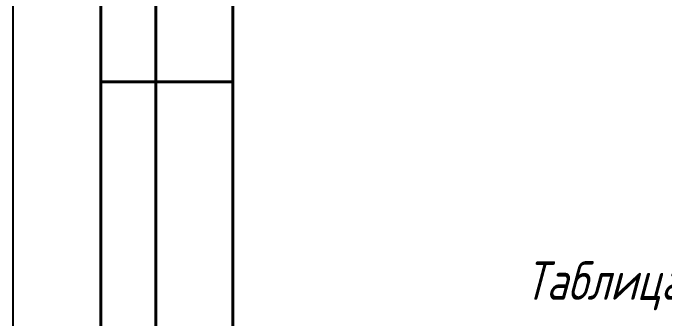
# Model space of a CAD drawing. Extents: x 1996 to 2593, y 74 to 494.
# Drawn here: x 1995.5 to 2054.8, y 284 to 311.8 of the extents above; entities that cross this region are included whole.
import ezdxf

# ---------------------------------------------------------------- set-up
doc = ezdxf.new("R2010")
doc.units = 0
doc.header["$MEASUREMENT"] = 0
doc.layers.get('0').update_dxf_attribs({"linetype": 'CONTINUOUS'})
doc.layers.add('KONTUR', color=7, linetype='CONTINUOUS')
doc.layers.add('Основная', color=7, linetype='CONTINUOUS', lineweight=40)
doc.styles.add('стиль1', font='romans.shx', dxfattribs={"width": 0.75, "oblique": 15, "height": 3.5})

msp = doc.modelspace()

# ---------------------------------------------------------------- linework, layer by layer
at = {"layer": 'KONTUR'}
msp.add_line((1995.537721875632, 73.56981591417843), (1995.537721875632, 493.5698159141784), dxfattribs=at)
at = {"layer": 'Основная'}
for p, q in [((2015.537721875632, 118.5698159141784), (2015.537721875632, 488.5698159141784)), ((2003.537721875632, 365.5698159141784), (2003.537721875632, 245.5698159141784)), ((2008.537721875632, 245.5698159141784), (2008.537721875632, 365.5698159141784)), ((2015.537721875632, 305.5698159141784), (2003.537721875632, 305.5698159141784))]:
    msp.add_line(p, q, dxfattribs=at)

# ---------------------------------------------------------------- texts
at = {"insert": (2073.770832499762, 286.999845467717), "char_height": 3.5, "attachment_point": 5, "style": 'стиль1'}
msp.add_mtext_dynamic_manual_height_columns('Таблица 1 - Обозначения отверстий', width=93.44720944294386, gutter_width=17.5, heights=[0.7523854446759888], dxfattribs=at)

doc.saveas('drawing.dxf')
